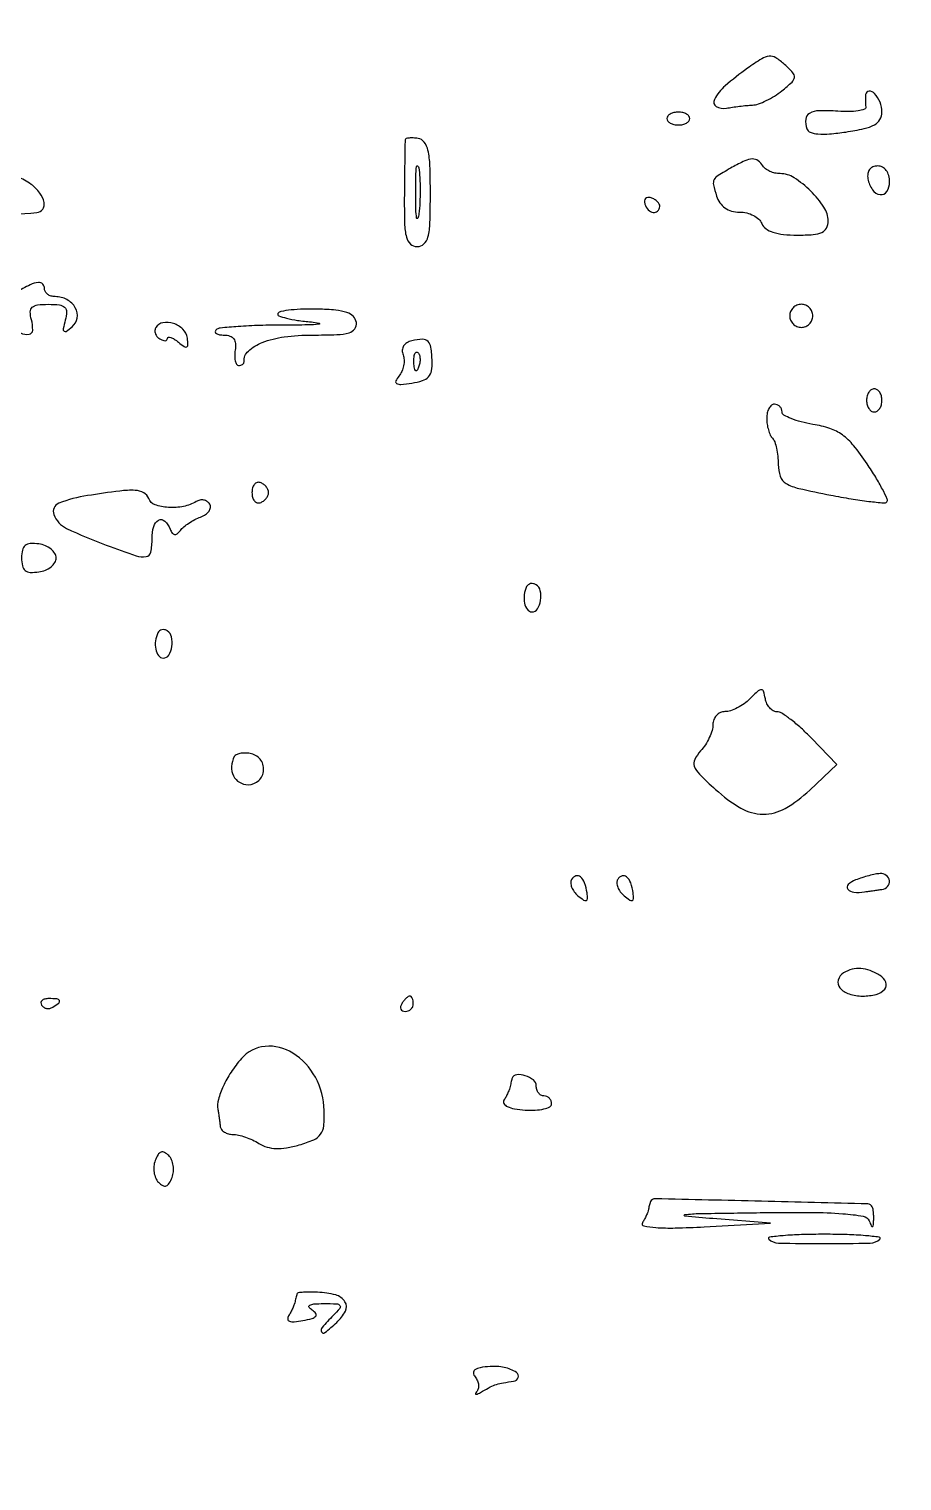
# Model space of a CAD drawing. Extents: x 0 to 5034, y 0 to 2560.
# Drawn here: x 1904 to 2017.6, y -0.1 to 188.8 of the extents above; entities that cross this region are included whole.
import ezdxf

# ---------------------------------------------------------------- set-up
doc = ezdxf.new("R2010")
doc.units = 0

msp = doc.modelspace()

# ---------------------------------------------------------------- linework, layer by layer
for points in [[(1557.115, 263.193366, 0.000016), (1618.338811, 262.493314, 0.000014), (1679.769463, 261.794626, 0.006046)], [(1718.179221, 261.990958, -0.000124), (1851.455162, 261.753197, -0.000185), (2033.325134, 261.316347, -0.000063), (2297.5, 260.550923, -0.001268)], [(1902.862881, 149.275735, 0.13958), (1903.986665, 149.106889, 0.371203), (1904.452021, 149.625127, 0.069258), (1904.289749, 151, -0.057604), (1904.143673, 152.031372, -0.218614), (1904.393723, 152.614906, -0.157643), (1905.075156, 152.921499, -0.027526), (1906.5, 153, -0.027286), (1907.939954, 152.921359, -0.162355), (1908.614759, 152.611046, -0.218669), (1908.857104, 152.016943, -0.053183), (1908.695306, 150.942849, 0.012875), (1908.434303, 149.828288, 0.256881), (1908.533674, 149.505455, 0.36066), (1908.818603, 149.483465, 0.019369), (1909.591006, 150.075528, 0.182405), (1910.240739, 151.217637, 0.169065), (1910.000671, 152.54767, 0.141492), (1908.917638, 153.610833, 0.124391), (1907.377555, 154, -0.070908), (1906.851101, 154.075037, -0.086403), (1906.404657, 154.29375, -0.100269), (1906.106184, 154.618661, -0.136626), (1906, 155, 0.183363), (1905.76139, 155.628775, 0.245161), (1905.200716, 155.842741, 0.083219), (1904.136147, 155.533933, 0.014211), (1902.255926, 154.562692, 0.03353)]]:
    msp.add_lwpolyline(points, format="xyb")
for points in [[(1997.5, 183.708929, 0.023902), (1994.601042, 181.425564, 0.092547), (1993.183797, 179.641339, 0.399888), (1993.436704, 178.741951, 0.183261), (1994.75, 178.511973, -0.010503), (1995.539087, 178.645912, -0.006576), (1996.467457, 178.771045, -0.006599), (1997.385461, 178.870233, -0.011948), (1998.139216, 178.923489, 0.072697), (1998.920742, 179.075235, 0.028285), (1999.940219, 179.498443, 0.027274), (2001.009551, 180.088975, 0.030399), (2001.968414, 180.77334, 0.015894), (2003.298611, 181.922348, 0.182378), (2003.603924, 182.529741, 0.215599), (2003.404078, 183.133377, 0.023074), (2002.329198, 184.197241, 0.041634), (2001.173191, 185.077664, 0.168684), (2000.324411, 185.279489, 0.115236), (1999.347315, 184.944555, 0.01492)], [(2012.881579, 180.309017, 0.025447), (2012.84655, 179.939292, 0.014883), (2012.840402, 179.49432, 0.014861), (2012.860822, 179.047518, 0.024345), (2012.907697, 178.671645, -0.37007), (2012.727265, 178.367981, -0.043512), (2011.900543, 178.166709, -0.035634), (2010.713813, 178.070843, -0.020365), (2009.276118, 178.115935, 0.022232), (2006.821598, 178.183747, 0.124758), (2005.564156, 177.842407, 0.247646), (2005.075031, 177.082604, 0.102405), (2005.222948, 175.831157, 0.231866), (2005.668265, 175.378685, 0.064174), (2006.671294, 175.165405, 0.04181), (2008.188401, 175.168786, 0.015764), (2010.297948, 175.41743, 0.016833), (2012.679873, 175.857053, 0.071737), (2014.030851, 176.364644, 0.134212), (2014.739579, 177.051133, 0.134428), (2015, 178.002256, 0.095946), (2014.748511, 179.300766, 0.090307), (2014.028052, 180.442955, 0.226327), (2013.331756, 180.723311, 0.354603)], [(1987, 177.166667, 0.17482), (1987.114688, 176.848674, 0.093122), (1987.440625, 176.578125, 0.073362), (1987.926139, 176.395023, 0.053595), (1988.5, 176.333333, 0.053595), (1989.073861, 176.395023, 0.073362), (1989.559375, 176.578125, 0.093122), (1989.885312, 176.848674, 0.17482), (1990, 177.166667, 0.17482), (1989.885312, 177.484659, 0.093122), (1989.559375, 177.755208, 0.073362), (1989.073861, 177.93831, 0.053595), (1988.5, 178, 0.053595), (1987.926139, 177.93831, 0.073362), (1987.440625, 177.755208, 0.093122), (1987.114688, 177.484659, 0.17482)], [(1952.944444, 174.411516, 0.029298), (1952.920813, 174.099578, 0.00038), (1952.888889, 172.13807, 0.0011), (1952.858645, 169.866702, 0.000721), (1952.833333, 167.25, 0.007753), (1952.8605, 163.516445, 0.054877), (1953.099562, 161.721774, 0.148097), (1953.623284, 160.840354, 0.187298), (1954.5, 160.5, 0.191111), (1955.379486, 160.848902, 0.143909), (1955.910049, 161.75525, 0.053405), (1956.164173, 163.597982, 0.007584), (1956.222222, 167.425055, 0.008702), (1956.158814, 171.068017, 0.046653), (1955.905523, 173.035322, 0.104955), (1955.413304, 174.107373, 0.198938), (1954.611111, 174.586571, 0.024082), (1953.989652, 174.647403, 0.038537), (1953.456944, 174.632689, 0.045466), (1953.068198, 174.555698, 0.295752)], [(1995.5, 170.822112, 0.009178), (1993.671882, 169.756558, 0.133138), (1993.160503, 169.218512, 0.182178), (1993.071063, 168.559369, 0.020452), (1993.476082, 167.075361, 0.076827), (1993.90973, 166.2016, 0.0875), (1994.57164, 165.543906, 0.084867), (1995.43643, 165.138555, 0.067349), (1996.460399, 165, -0.059721), (1997.392563, 164.888261, -0.059713), (1998.271954, 164.559375, -0.065465), (1998.969576, 164.073954, -0.116961), (1999.361626, 163.5, 0.148946), (1999.868725, 162.84947, 0.074685), (2000.809735, 162.378715, 0.053428), (2002.172929, 162.090992, 0.02532), (2003.968615, 162, 0.017882), (2006.060968, 162.074857, 0.08866), (2007.197963, 162.363217, 0.170643), (2007.78442, 162.924274, 0.117917), (2008, 163.825686, 0.14751), (2007.455915, 165.629789, 0.051573), (2005.714709, 167.744345, 0.051579), (2003.572715, 169.461679, 0.144171), (2001.744566, 170, -0.055348), (2001.076551, 170.074174, -0.049529), (2000.41428, 170.29375, -0.052543), (1999.855174, 170.616933, -0.097335), (1999.5, 171, 0.094817), (1998.869509, 171.686848, 0.172565), (1998.149961, 171.90732, 0.097496), (1997.153524, 171.664721, 0.019046)], [(1954.724731, 164.767909, -0.069146), (1954.574262, 164.205163, -0.756877), (1954.435944, 164.222448, -0.031761), (1954.337136, 165.352754, -0.005499), (1954.309869, 167.5, -0.005888), (1954.331591, 169.655786, -0.025342), (1954.424528, 170.934948, -0.556092), (1954.565802, 171.000181, -0.212532), (1954.714526, 170.767909, -0.024559), (1954.845055, 169.487453, -0.012695), (1954.888655, 167.878422, -0.01259), (1954.849672, 166.218327, -0.018638)], [(2013.176676, 169.332866, 0.100818), (2013.769787, 167.900237, 0.210781), (2014.770795, 167.270086, 0.297834), (2015.642779, 167.672718, 0.14074), (2016, 168.916667, 0.066422), (2015.888599, 169.751548, 0.09567), (2015.561201, 170.41896, 0.111791), (2015.054646, 170.84677, 0.12024), (2014.426676, 171, 0.099154), (2013.820192, 170.878535, 0.133817), (2013.380696, 170.53647, 0.126354), (2013.159635, 170.00171, 0.083236)], [(1896.8116, 168.652997, 0.117191), (1895.204548, 166.696013, 0.422243), (1895.693925, 165.333649, 0.108691), (1898.729849, 164.685484, 0.01628), (1905, 164.928571, 0.229704), (1905.757646, 165.365275, 0.20204), (1905.938226, 166.267082, 0.113918), (1905.385646, 167.478531, 0.066772), (1904.25, 168.607954, 0.080229), (1902.483692, 169.548246, 0.080931), (1900.516574, 169.880988, 0.081475), (1898.556872, 169.571695, 0.082895)], [(1984.15, 166.05, 0.104687), (1984.586752, 165.305209, 0.167686), (1985.227257, 164.955686, 0.239194), (1985.786965, 165.130242, 0.175736), (1986.075, 165.725, 0.149613), (1986.014704, 166.031991, 0.073742), (1985.775469, 166.354531, 0.062883), (1985.403407, 166.64317, 0.053161), (1984.95, 166.85, 0.089632), (1984.522225, 166.911576, 0.189618), (1984.22, 166.78, 0.189618), (1984.088424, 166.477775, 0.089632)], [(1936.378919, 151.805793, 0.47022), (1936.478376, 151.512184, 0.029059), (1937.479171, 151.194904, 0.026465), (1938.924101, 150.908038, 0.014322), (1940.725465, 150.701014, -0.032745), (1941.74286, 150.545952, -0.846056), (1941.736006, 150.40985, -0.025532), (1940.268035, 150.31426, -0.003589), (1937.231748, 150.293636, 0.007315), (1934.016476, 150.247835, 0.010841), (1931.201823, 150.10542, 0.006254), (1928.861697, 149.906635, 0.173755), (1928.315082, 149.648415, 0.226036), (1928.228678, 149.404774, 0.235923), (1928.365186, 149.190472, 0.099565), (1928.775366, 149.044558, 0.03584), (1929.396192, 149, -0.084667), (1930.13112, 148.874652, -0.152607), (1930.616515, 148.512696, -0.135899), (1930.843694, 147.903674, -0.06148), (1930.812858, 147.045448, 0.036088), (1930.747585, 146.293386, 0.057467), (1930.812215, 145.651695, 0.079102), (1930.986153, 145.207284, 0.249846), (1931.25, 145.045448, 0.070365), (1931.533987, 145.068208, 0.095552), (1931.769196, 145.170716, 0.115541), (1931.919184, 145.33524, 0.144932), (1931.964286, 145.535714, -0.23055), (1932.528547, 146.92176, -0.089961), (1934.336612, 148.034184, -0.060877), (1937.19028, 148.764419, -0.032239), (1940.840088, 149, 0.009057), (1944.06085, 149.058343, 0.060083), (1945.646043, 149.308061, 0.166099), (1946.380867, 149.816696, 0.197995), (1946.584018, 150.628512, 0.161904), (1946.193701, 151.403127, 0.11218), (1945.35584, 151.927955, 0.061184), (1943.913413, 152.241369, 0.016569), (1941.575955, 152.378512, 0.013787), (1939.71773, 152.374605, 0.020024), (1938.082094, 152.26039, 0.016148), (1936.772788, 152.073139, 0.214182)], [(2003, 151.5, 0.099038), (2003.114514, 150.927543, 0.097945), (2003.440625, 150.440625, 0.097945), (2003.927543, 150.114514, 0.099038), (2004.5, 150, 0.099038), (2005.072457, 150.114514, 0.097945), (2005.559375, 150.440625, 0.097945), (2005.885486, 150.927543, 0.099038), (2006, 151.5, 0.099038), (2005.885486, 152.072457, 0.097945), (2005.559375, 152.559375, 0.097945), (2005.072457, 152.885486, 0.099038), (2004.5, 153, 0.099038), (2003.927543, 152.885486, 0.097945), (2003.440625, 152.559375, 0.097945), (2003.114514, 152.072457, 0.099038)], [(1920.487659, 149.980032, 0.11997), (1920.367385, 149.61064, 0.100694), (1920.418751, 149.200977, 0.091961), (1920.634841, 148.813618, 0.08142), (1920.983688, 148.510081, 0.047815), (1921.373526, 148.317898, 0.1041), (1921.701458, 148.266654, 0.181382), (1921.913567, 148.359172, 0.202874), (1922, 148.563428, -0.353955), (1922.124404, 148.717145, -0.137514), (1922.417039, 148.698598, -0.062113), (1922.874209, 148.471711, -0.027003), (1923.419707, 148.066637, 0.020745), (1924.169066, 147.495504, 0.26771), (1924.506256, 147.466229, 0.30414), (1924.670821, 147.738446, 0.024748), (1924.586578, 148.611064, 0.163003), (1924.00755, 149.754093, 0.114599), (1922.769116, 150.514298, 0.126144), (1921.413431, 150.611221, 0.212524)], [(1953.805426, 148.253281, 0.080058), (1953.165009, 147.997806, 0.119244), (1952.736646, 147.576817, 0.128979), (1952.568277, 147.032855, 0.10287), (1952.667302, 146.424615, -0.083125), (1952.799777, 145.772895, -0.05625), (1952.740803, 145.015529, -0.055173), (1952.510822, 144.272921, -0.070658), (1952.136122, 143.664016, 0.059511), (1951.72434, 143.026981, 0.401737), (1951.828265, 142.701481, 0.148603), (1952.381495, 142.587781, 0.013346), (1953.803716, 142.757884, 0.040092), (1955.181988, 143.074597, 0.128149), (1955.974392, 143.572408, 0.144462), (1956.369462, 144.353967, 0.056269), (1956.453369, 145.5739, 0.021788), (1956.293031, 147.405501, 0.163589), (1955.915515, 148.17677, 0.215306), (1955.208486, 148.448695, 0.040728)], [(1954.683114, 144.8125, -0.054073), (1954.461564, 144.395823, -0.470617), (1954.279315, 144.37858, -0.168741), (1954.137993, 144.670344, -0.018894), (1954.078947, 145.416667, -0.028489), (1954.089945, 146.112848, -0.077125), (1954.200665, 146.592839, -0.208169), (1954.385309, 146.77538, -0.296942), (1954.604167, 146.729167, -0.126455), (1954.797407, 146.402231, -0.060344), (1954.876576, 145.916927, -0.05415), (1954.839148, 145.359369, -0.051402)], [(2013, 140.5, 0.064853), (2013.074694, 139.926543, 0.082425), (2013.29375, 139.440625, 0.098894), (2013.618646, 139.115568, 0.148195), (2014, 139, 0.148195), (2014.381354, 139.115568, 0.098894), (2014.70625, 139.440625, 0.082425), (2014.925306, 139.926543, 0.064853), (2015, 140.5, 0.064853), (2014.925306, 141.073457, 0.082425), (2014.70625, 141.559375, 0.098894), (2014.381354, 141.884432, 0.148195), (2014, 142, 0.148195), (2013.618646, 141.884432, 0.098894), (2013.29375, 141.559375, 0.082425), (2013.074694, 141.073457, 0.064853)], [(2000, 138.166667, 0.036482), (2000.055331, 137.409355, 0.034043), (2000.220313, 136.649938, 0.035856), (2000.461756, 135.995949, 0.089332), (2000.75, 135.577804, -0.112473), (2001.03971, 135.11336, -0.029416), (2001.279687, 134.262502, -0.02836), (2001.444806, 133.235289, -0.025675), (2001.5, 132.161137, 0.083771), (2001.760311, 130.618329, 0.178803), (2002.517216, 129.697815, 0.076577), (2004.1678, 129.046376, 0.007643), (2008.334644, 128.167977, 0.007277), (2010.987502, 127.690917, 0.011187), (2013.297416, 127.363041, 0.005794), (2015.233052, 127.155053, 0.223843), (2015.631601, 127.298268, 0.313654), (2015.696102, 127.657772, 0.012001), (2015.06814, 128.943461, 0.017727), (2014.192207, 130.495566, 0.011108), (2013.064231, 132.24972, 0.021721), (2011.306636, 134.624653, 0.065307), (2009.847647, 136.010863, 0.077605), (2008.229396, 136.842057, 0.04028), (2006.017274, 137.381247, -0.022555), (2004.478085, 137.699136, -0.034214), (2003.180074, 138.125212, -0.036884), (2002.241108, 138.589613, -0.26542), (2002, 139.011818, 0.10026), (2001.923614, 139.388928, 0.098224), (2001.70625, 139.709721, 0.097652), (2001.381656, 139.924603, 0.09783), (2001, 140, 0.177615), (2000.618367, 139.860016, 0.092341), (2000.29375, 139.461458, 0.072432), (2000.073966, 138.868098, 0.05258)], [(1911.578168, 128.108095, 0.053194), (1907.866926, 127.12036, 0.413642), (1907.206575, 125.641528, 0.193258), (1908.868679, 123.843957, 0.022341), (1914.033433, 121.672196, 0.00617), (1917.92812, 120.289959, 0.117171), (1919.205524, 120.167701, 0.318106), (1919.823292, 120.747644, 0.050292), (1920, 122.5, -0.063231), (1920.202909, 124.098084, -0.209925), (1920.843135, 124.912147, -0.32668), (1921.634754, 124.799804, -0.103582), (1922.340536, 123.75, 0.057045), (1922.617759, 123.241858, 0.209324), (1922.924109, 123.056255, 0.20821), (1923.269488, 123.155022, 0.056448), (1923.673869, 123.572942, -0.056747), (1924.118734, 124.032152, -0.026079), (1924.790005, 124.527518, -0.025425), (1925.558535, 124.980667, -0.032012), (1926.313382, 125.315879, 0.060271), (1926.960262, 125.647988, 0.092042), (1927.408292, 126.089679, 0.122139), (1927.591086, 126.566781, 0.170726), (1927.494284, 127.009249, 0.109671), (1927.166313, 127.346099, 0.099858), (1926.715538, 127.526786, 0.095124), (1926.211022, 127.522998, 0.089334), (1925.7314, 127.333996, -0.09156), (1924.10043, 126.699594, -0.062693), (1922.112597, 126.573932, -0.068046), (1920.376953, 126.922104, -0.221135), (1919.554719, 127.718, 0.174964), (1918.903003, 128.471901, 0.116189), (1917.793297, 128.791251, 0.044773), (1915.78756, 128.709735, 0.005931)], [(1933, 128.5, 0.064908), (1933.079656, 127.888977, 0.107546), (1933.315781, 127.428177, 0.143818), (1933.666526, 127.189601, 0.159683), (1934.075, 127.191667, 0.073624), (1934.485911, 127.399741, 0.066918), (1934.834219, 127.723802, 0.070382), (1935.069583, 128.110048, 0.102038), (1935.15, 128.5, 0.102038), (1935.069583, 128.889952, 0.070382), (1934.834219, 129.276198, 0.066918), (1934.485911, 129.600259, 0.073624), (1934.075, 129.808333, 0.159683), (1933.666526, 129.810399, 0.143818), (1933.315781, 129.571823, 0.107546), (1933.079656, 129.111023, 0.064908)], [(1903, 120, 0.054436), (1903.112811, 118.966886, 0.16992), (1903.475614, 118.380618, 0.159873), (1904.14168, 118.12766, 0.046777), (1905.25, 118.180449, 0.062417), (1906.110227, 118.414593, 0.072525), (1906.839062, 118.846757, 0.08408), (1907.329848, 119.402941, 0.139711), (1907.5, 120, 0.139711), (1907.329848, 120.597059, 0.08408), (1906.839062, 121.153243, 0.072525), (1906.110227, 121.585407, 0.062417), (1905.25, 121.819551, 0.046777), (1904.14168, 121.87234, 0.159873), (1903.475614, 121.619382, 0.16992), (1903.112811, 121.033114, 0.054436)], [(1968.754232, 116.266312, 0.084697), (1968.436116, 115.221291, 0.082939), (1968.479003, 114.121909, 0.104464), (1968.84371, 113.288862, 0.234312), (1969.437328, 112.972506, 0.26629), (1970.162879, 113.360605, 0.1021), (1970.575922, 114.472687, 0.093314), (1970.533019, 115.735512, 0.201974), (1969.980032, 116.512341, 0.086456), (1969.629461, 116.652808, 0.102024), (1969.272696, 116.654687, 0.11056), (1968.965717, 116.518222, 0.11748)], [(1920.754232, 110.266312, 0.084697), (1920.436116, 109.221291, 0.082939), (1920.479003, 108.121909, 0.104464), (1920.84371, 107.288862, 0.234312), (1921.437328, 106.972506, 0.26629), (1922.162879, 107.360605, 0.1021), (1922.575922, 108.472687, 0.093314), (1922.533019, 109.735512, 0.201974), (1921.980032, 110.512341, 0.086456), (1921.629461, 110.652808, 0.102024), (1921.272696, 110.654687, 0.11056), (1920.965717, 110.518222, 0.11748)], [(1997.821429, 101.678593, -0.041305), (1997.063164, 101.036222, -0.035897), (1996.17433, 100.493087, -0.037559), (1995.293596, 100.118984, -0.081828), (1994.571429, 100, 0.105511), (1993.971849, 99.872051, 0.099245), (1993.461607, 99.509068, 0.096296), (1993.119596, 98.966716, 0.092922), (1993, 98.328741, -0.073724), (1992.886284, 97.561711, -0.035281), (1992.530018, 96.62909, -0.034008), (1992.01241, 95.68927, -0.041061), (1991.400062, 94.889569, 0.064764), (1990.625654, 93.772587, 0.214102), (1990.577557, 92.899525, 0.105133), (1991.234872, 91.888097, 0.010615), (1993.32055, 89.890727, 0.053839), (1996.630847, 87.451849, 0.130404), (1999.536583, 86.653755, 0.133908), (2002.40557, 87.409369, 0.058174), (2005.594912, 89.783847), (2009.148351, 93.135553), (2005.824175, 96.557128, 0.016207), (2004.465179, 97.868131, 0.020882), (2003.130828, 98.976744, 0.019201), (2001.966, 99.796255, 0.142364), (2001.323324, 99.989352, -0.130412), (2000.849407, 100.119701, -0.07939), (2000.39732, 100.489959, -0.0702), (2000.034848, 101.03608, -0.063963), (1999.823324, 101.678593, 0.026367), (1999.583549, 102.64579, 0.330021), (1999.298157, 102.857185, 0.188479), (1998.87706, 102.692602, 0.010058)], [(1930.689105, 94.160933, 0.098701), (1930.351069, 92.851868, 0.129543), (1930.597405, 91.647237, 0.144708), (1931.372331, 90.810026, 0.134959), (1932.5, 90.5, 0.191455), (1933.879002, 91.048126, 0.190181), (1934.510328, 92.395225, 0.187739), (1934.054643, 93.823826, 0.18847), (1932.753971, 94.565604, 0.037204), (1932.062215, 94.615048, 0.047663), (1931.427179, 94.55244, 0.05567), (1930.93331, 94.397093, 0.178187)], [(1974.611146, 78.179838, 0.14929), (1974.4922, 77.727586, 0.082515), (1974.608881, 77.163196, 0.069725), (1974.935862, 76.575529, 0.057839), (1975.430717, 76.057499, 0.019148), (1976.164781, 75.494308, 0.231359), (1976.506105, 75.438726, 0.335379), (1976.675915, 75.671466, 0.032229), (1976.615318, 76.415248, 0.04703), (1976.295141, 77.725197, 0.12951), (1975.769411, 78.508192, 0.268114), (1975.174461, 78.62756, 0.174572)], [(1980.611146, 78.179838, 0.14929), (1980.4922, 77.727586, 0.082515), (1980.608881, 77.163196, 0.069725), (1980.935862, 76.575529, 0.057839), (1981.430717, 76.057499, 0.019148), (1982.164781, 75.494308, 0.231359), (1982.506105, 75.438726, 0.335379), (1982.675915, 75.671466, 0.032229), (1982.615318, 76.415248, 0.04703), (1982.295141, 77.725197, 0.12951), (1981.769411, 78.508192, 0.268114), (1981.174461, 78.62756, 0.174572)], [(2011.566376, 78.102217, 0.090806), (2010.61921, 77.515805, 0.39073), (2010.564572, 76.912653, 0.214471), (2011.325288, 76.503354, 0.055511), (2012.75, 76.560134, -0.001731), (2013.30154, 76.641957, -0.001195), (2013.926563, 76.730946, -0.001204), (2014.527973, 76.813631, -0.002466), (2015, 76.875, 0.179707), (2015.741606, 77.261063, 0.217401), (2015.976558, 78.002017, 0.208671), (2015.571954, 78.688601, 0.172432), (2014.75, 78.929715, 0.035803), (2014.13685, 78.85096, 0.013745), (2013.299186, 78.657645, 0.013528), (2012.398325, 78.397281, 0.016212)], [(2010.005905, 66.00365, 0.187176), (2009.312125, 65.085612, 0.247384), (2009.524965, 64.076884, 0.14414), (2010.720703, 63.273651, 0.076449), (2012.5, 63, 0.062204), (2014.267484, 63.220744, 0.155051), (2015.360935, 63.900431, 0.282422), (2015.500744, 64.786547, 0.155854), (2014.766312, 65.652781, 0.045858), (2013.455279, 66.313279, 0.075508), (2012.247475, 66.588828, 0.0843), (2011.109112, 66.480783, 0.072814)], [(1905.613087, 61.817021, 0.108766), (1905.88478, 61.536973, 0.099739), (1906.257398, 61.385962, 0.095385), (1906.673795, 61.387618, 0.090093), (1907.069098, 61.542705, 0.02679), (1907.852054, 62.086603, 0.350126), (1907.929499, 62.40792, 0.269722), (1907.618676, 62.623697, 0.019984), (1906.543989, 62.666667, 0.059057), (1906.024148, 62.605052, 0.126631), (1905.669932, 62.417083, 0.191218), (1905.534562, 62.139071, 0.158515)], [(1952.5, 62, 0.082592), (1952.343488, 61.6179, 0.161196), (1952.3746, 61.29375, 0.182303), (1952.586039, 61.078288, 0.108972), (1952.940983, 61, 0.093332), (1953.345238, 61.076123, 0.09642), (1953.688914, 61.29375, 0.099167), (1953.918938, 61.618444, 0.105053), (1954, 62, 0.042167), (1953.967655, 62.382849, 0.061769), (1953.870461, 62.70625, 0.081139), (1953.727648, 62.92554, 0.210953), (1953.559017, 63, 0.151918), (1953.34829, 62.934461, 0.038439), (1953.066025, 62.70625, 0.035638), (1952.768994, 62.382774, 0.029505)], [(1931.620312, 54.869525, 0.031349), (1930.275746, 53.083918, 0.037403), (1929.250967, 51.243098, 0.041643), (1928.633681, 49.551834, 0.105012), (1928.558788, 48.25, -0.0018), (1928.641126, 47.698459, -0.001242), (1928.73055, 47.073437, -0.001253), (1928.813536, 46.472026, -0.002565), (1928.875, 46, 0.139868), (1929.037476, 45.618147, 0.085866), (1929.407892, 45.29375, 0.073953), (1929.925582, 45.074683, 0.063253), (1930.513569, 45, -0.057561), (1931.226943, 44.917601, -0.0258), (1932.135133, 44.654892, -0.025128), (1933.077083, 44.274929, -0.031157), (1933.90835, 43.825163, 0.067361), (1934.96566, 43.348262, 0.063212), (1936.135052, 43.155999, 0.052483), (1937.497571, 43.249028, 0.027969), (1939.144781, 43.63291, 0.029461), (1941.030802, 44.308122, 0.134899), (1941.933423, 45.024514, 0.135656), (1942.34053, 46.099312, 0.029921), (1942.405374, 48.088573, 0.116549), (1941.255238, 52.424432, 0.130273), (1938.313397, 55.579572, 0.163338), (1934.703519, 56.453278, 0.196561)], [(1966.875, 52.333333, 0.022976), (1966.817611, 52.155903, 0.006677), (1966.745502, 51.877604, 0.006696), (1966.67258, 51.561588, 0.007112), (1966.609687, 51.25, -0.042753), (1966.509731, 50.889396, -0.016798), (1966.313757, 50.411885, -0.016482), (1966.06613, 49.907019, -0.019769), (1965.799299, 49.450036, 0.288964), (1965.796889, 49.005814, 0.145951), (1966.233227, 48.620202, 0.067499), (1967.172242, 48.330645, 0.024273), (1968.564612, 48.16871, 0.028339), (1969.881082, 48.154778, 0.045708), (1970.990855, 48.308263, 0.058926), (1971.76467, 48.587661, 0.283926), (1972, 48.968674, 0.095931), (1971.923774, 49.362316, 0.09716), (1971.70625, 49.697048, 0.098642), (1971.381593, 49.921151, 0.102235), (1971, 50, -0.13236), (1970.618653, 50.10275, -0.100566), (1970.29375, 50.391667, -0.087856), (1970.075172, 50.823851, -0.073375), (1970, 51.333333, 0.232365), (1969.634747, 52.076845, 0.08718), (1968.578688, 52.631514, 0.094753), (1967.458017, 52.767509, 0.29402)], [(1920.4, 41.6, 0.069594), (1920.227527, 40.854809, 0.060214), (1920.25307, 40.05193, 0.062864), (1920.463091, 39.315045, 0.095838), (1920.834435, 38.765565, 0.068424), (1921.385865, 38.34744, 0.217616), (1921.8357, 38.309755, 0.174049), (1922.228399, 38.633609, 0.042558), (1922.6, 39.4, 0.069594), (1922.772473, 40.145191, 0.060214), (1922.74693, 40.94807, 0.062864), (1922.536909, 41.684955, 0.095838), (1922.165565, 42.234435, 0.068424), (1921.614135, 42.65256, 0.217616), (1921.1643, 42.690245, 0.174049), (1920.771601, 42.366391, 0.042558)], [(1984.874885, 36.25, 0.041814), (1984.817867, 36.107122, 0.009223), (1984.745468, 35.853125, 0.00953), (1984.672572, 35.555468, 0.009042), (1984.609687, 35.25, -0.041767), (1984.51135, 34.8925, -0.017182), (1984.321849, 34.426562, -0.016859), (1984.083139, 33.937835, -0.020763), (1983.826848, 33.5, 0.527617), (1984.002455, 33.084522, 0.0335), (1985.562082, 32.875959, 0.022617), (1988.104812, 32.823226, 0.007451), (1991.842161, 32.970523), (2000.5, 33.441047), (1993, 34.040365, -0.006015), (1989.354202, 34.375878, -0.891349), (1989.352146, 34.5634, -0.027266), (1991.299036, 34.702287, -0.000879), (1999.166667, 34.819842, -0.004516), (2005.809709, 34.847414, -0.01762), (2009.913184, 34.682709, -0.021579), (2012.566233, 34.366835, -0.262174), (2013.337719, 33.75, 0.009076), (2013.617987, 33.090194, 0.295955), (2013.757018, 33, 0.382689), (2013.864758, 33.096611, 0.011437), (2013.921053, 33.75, 0.020149), (2013.932887, 34.269379, 0.019228), (2013.903372, 34.796246, 0.019583), (2013.841197, 35.258943, 0.062474), (2013.75, 35.556369, 0.288308), (2013.153821, 35.953042, 0.000422), (1999.320199, 36.297033, 0.000421), (1985.484777, 36.617739, 0.290223)], [(2000.277778, 31.388889, 0.193305), (2001.52608, 30.85596, 0.0054), (2007.5, 30.791446, 0.0054), (2013.47392, 30.85596, 0.193305), (2014.722222, 31.388889, 0.623132), (2014.639622, 31.63074, 0.01069), (2012.852778, 31.820486, 0.013773), (2010.462689, 31.956556, 0.007331), (2007.5, 32, 0.007331), (2004.537311, 31.956556, 0.013773), (2002.147222, 31.820486, 0.01069), (2000.360378, 31.63074, 0.623132)], [(1938.875, 24.283022, 0.03295), (1938.817792, 24.126312, 0.008187), (1938.745502, 23.862825, 0.008335), (1938.672582, 23.557893, 0.008278), (1938.609687, 23.25, -0.044123), (1938.507721, 22.886011, -0.016473), (1938.303666, 22.395559, -0.016172), (1938.044924, 21.872734, -0.018855), (1937.764949, 21.394457, 0.163244), (1937.656969, 20.960124, 0.301316), (1937.872459, 20.68548, 0.105706), (1938.506631, 20.615728, 0.021954), (1939.622213, 20.778611, 0.018604), (1940.817567, 21.053567, 0.143253), (1941.302962, 21.349739, 0.368261), (1941.314245, 21.695041, 0.083407), (1940.84195, 22.118842, -0.097887), (1940.449208, 22.492167, -0.439661), (1940.508615, 22.767035, -0.116192), (1941.06971, 22.939463, -0.015344), (1942.321429, 22.984687, -0.009691), (1944.017128, 22.961023, -0.218564), (1944.443994, 22.747564, -0.360113), (1944.438454, 22.367431, -0.019881), (1943.571429, 21.428571, 0.014359), (1942.123883, 19.895411, 0.306705), (1942.045343, 19.307368, 0.477121), (1942.480301, 19.211006, 0.015809), (1944.023629, 20.521384, 0.090195), (1945.158422, 21.997736, 0.266236), (1945.10298, 23.229568, 0.190925), (1943.899552, 24.103525, 0.051809), (1941.527627, 24.455395, 0.01066), (1940.549851, 24.47733, 0.016502), (1939.705772, 24.450403, 0.010894), (1939.022628, 24.39104, 0.267744)], [(1962.042194, 13.449159, -0.07101), (1962.345992, 12.954698, -0.077019), (1962.488626, 12.408472, -0.085771), (1962.452994, 11.896121, -0.124517), (1962.241324, 11.497665, 0.083847), (1962.094967, 11.268709, 0.570245), (1962.158389, 11.18264, 0.094898), (1962.45742, 11.271868, 0.014691), (1963, 11.574362, -0.017038), (1964.020669, 12.137134, -0.039954), (1964.825692, 12.468006, -0.036254), (1965.719016, 12.684364, -0.011914), (1967.059017, 12.875, 0.286068), (1967.66518, 13.359934, 0.350821), (1967.433596, 14.023005, 0.087069), (1965.827856, 14.676063, 0.072281), (1963.985132, 14.802044, 0.022779), (1962.689508, 14.643715, 0.110723), (1962.008666, 14.365683, 0.273052), (1961.825186, 13.965027, 0.148339)]]:
    msp.add_lwpolyline(points, format="xyb", close=True)

doc.saveas('drawing.dxf')
